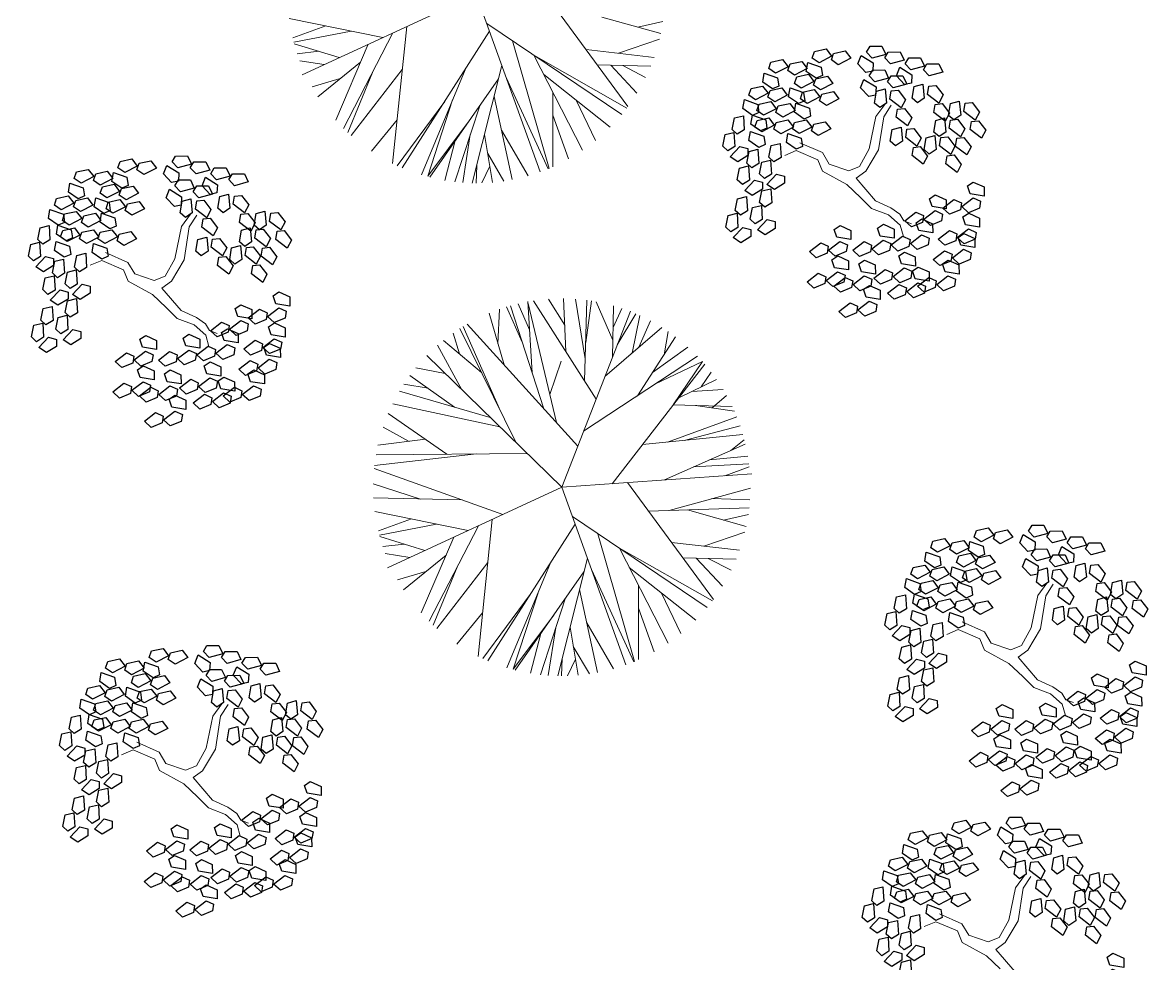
# Model space of a CAD drawing. Header units: millimetres. Extents: x 997 to 4249, y 599 to 1440.
# Drawn here: x 1440.75 to 1463.78, y 891.69 to 910.87 of the extents above; entities that cross this region are included whole.
import ezdxf

# ---------------------------------------------------------------- set-up
doc = ezdxf.new("R2010")
doc.units = ezdxf.units.MM
doc.linetypes.add('Continuo', pattern=[0])
doc.layers.add('cercas existentes', color=18, linetype='Continuous')
doc.layers.add('taludes', color=9, linetype='Continuous')

# ---------------------------------------------------------------- blocks, each defined once
blk = doc.blocks.new('L', base_point=(1.3683, 0.5913))
at = {"linetype": 'Continuo'}
for p, q in [((1.2809, 0.65), (1.3117, 0.675)), ((1.2937, 0.5998), (1.2809, 0.65)), ((1.3117, 0.675), (1.3419, 0.6213)), ((1.2753, 0.5668), (1.3061, 0.5917)), ((1.3225, 0.5909), (1.2937, 0.5998)), ((1.3061, 0.5917), (1.3362, 0.538)), ((1.3419, 0.6213), (1.3225, 0.5909)), ((1.2881, 0.5166), (1.2753, 0.5668)), ((1.337, 0.4891), (1.3557, 0.5478)), ((1.3557, 0.5478), (1.3911, 0.5544)), ((1.3911, 0.5544), (1.4042, 0.5272)), ((1.3169, 0.5076), (1.2881, 0.5166)), ((1.3362, 0.538), (1.3169, 0.5076)), ((1.4042, 0.5272), (1.3763, 0.4836)), ((1.3763, 0.4836), (1.337, 0.4891))]:
    blk.add_line(p, q, dxfattribs=at)
blk = doc.blocks.new('gtfoods1')
at = {"layer": 'taludes', "lineweight": 5, "extrusion": (-0.01642, -0.01246, 0.999788)}
for p, q in [((-473.103, 250.618, 12.098), (-471.352, 248.236, 12.097)), ((-474.446, 250.523, 12.075), (-478, 248.883, 11.996)), ((-474.446, 250.523, 12.075), (-473.141, 246.903, 12.051)), ((-476.356, 249.641, 12.033), (-478.262, 250.031, 12.006)), ((-474.231, 249.926, 12.071), (-471.479, 248.073, 12.093)), ((-471.883, 250.061, 12.111), (-470.683, 249.722, 12.127)), ((-471.15, 249.854, 12.121), (-470.639, 249.968, 12.131)), ((-477.514, 249.878, 12.017), (-478.189, 249.634, 12.002)), ((-477.001, 249.773, 12.024), (-478.167, 249.545, 12.002)), ((-476.149, 249.737, 12.037), (-477.155, 247.791, 11.996)), ((-475.863, 249.869, 12.044), (-476.154, 247.075, 12.004)), ((-474.174, 249.769, 12.07), (-475.955, 246.984, 12.006)), ((-477.243, 249.232, 12.013), (-478.159, 249.516, 12.001)), ((-476.651, 249.505, 12.026), (-477.314, 247.959, 11.996)), ((-473.708, 249.574, 12.075), (-472.96, 246.974, 12.055)), ((-471.547, 249.322, 12.108), (-470.71, 249.606, 12.125)), ((-477.662, 249.362, 12.008), (-478.098, 249.313, 12)), ((-473.272, 249.28, 12.079), (-471.375, 248.205, 12.097)), ((-473.272, 249.28, 12.079), (-472.278, 247.344, 12.071)), ((-472.207, 249.398, 12.098), (-470.82, 249.237, 12.119)), ((-477.548, 249.091, 12.006), (-478.047, 249.169, 11.999)), ((-476.808, 249.14, 12.019), (-477.677, 248.434, 11.996)), ((-475.955, 248.991, 12.031), (-476.998, 247.644, 11.997)), ((-474.676, 248.983, 12.052), (-475.565, 246.842, 12.011)), ((-473.924, 249.074, 12.066), (-474.528, 246.676, 12.026)), ((-471.978, 249.088, 12.098), (-470.888, 249.059, 12.115)), ((-471.702, 249.08, 12.102), (-471.168, 248.508, 12.104)), ((-471.457, 249.074, 12.106), (-470.992, 248.829, 12.111)), ((-477.221, 248.804, 12.008), (-477.798, 248.636, 11.996)), ((-476.566, 248.931, 12.02), (-477.069, 247.709, 11.997)), ((-473.994, 248.797, 12.061), (-475.396, 246.794, 12.013)), ((-473.835, 248.829, 12.064), (-472.98, 246.965, 12.055)), ((-473.07, 248.887, 12.077), (-471.712, 247.815, 12.086)), ((-472.884, 248.524, 12.076), (-472.881, 247.008, 12.057)), ((-475.089, 248.338, 12.037), (-476.058, 247.029, 12.005)), ((-474.93, 248.372, 12.04), (-475.437, 246.814, 12.013)), ((-474.084, 248.439, 12.055), (-473.715, 246.745, 12.04)), ((-472.409, 248.365, 12.082), (-472.016, 247.54, 12.078)), ((-474.376, 248.251, 12.048), (-474.884, 246.7, 12.02)), ((-472.883, 248.061, 12.07), (-472.563, 247.167, 12.064)), ((-476.061, 247.962, 12.017), (-476.586, 247.326, 12)), ((-474.61, 247.917, 12.04), (-475.437, 246.814, 12.013)), ((-474.568, 247.665, 12.037), (-474.722, 246.685, 12.023)), ((-474.278, 247.667, 12.042), (-474.114, 246.69, 12.033)), ((-473.935, 247.757, 12.049), (-473.391, 246.823, 12.046)), ((-474.874, 247.54, 12.031), (-475.087, 246.729, 12.017)), ((-474.213, 247.279, 12.038), (-473.881, 246.717, 12.037)), ((-474.437, 247.036, 12.032), (-474.45, 246.675, 12.027)), ((-474.169, 247.019, 12.036), (-474.33, 246.677, 12.029)), ((-473.508, 243.433, 12.099), (-473.832, 244.15, 12.102)), ((-473.067, 242.075, 12.089), (-473.749, 244.175, 12.104)), ((-473.358, 243.684, 12.104), (-473.591, 244.215, 12.107)), ((-473.303, 242.803, 12.094), (-473.393, 244.257, 12.111)), ((-472.81, 241.792, 12.09), (-473.391, 244.222, 12.11)), ((-471.999, 242.272, 12.109), (-473.282, 244.276, 12.113)), ((-472.642, 243.779, 12.117), (-472.972, 244.31, 12.118)), ((-472.619, 243.239, 12.111), (-472.666, 244.319, 12.124)), ((-472.224, 243.093, 12.116), (-472.423, 244.309, 12.127)), ((-472.238, 242.645, 12.11), (-472.188, 244.285, 12.131)), ((-472.214, 243.422, 12.12), (-472.097, 244.272, 12.132)), ((-471.659, 243.473, 12.13), (-471.998, 244.255, 12.134)), ((-471.666, 243.128, 12.125), (-471.645, 244.171, 12.138)), ((-473.878, 242.968, 12.087), (-474.185, 244.022, 12.095)), ((-474.004, 243.399, 12.09), (-473.974, 244.103, 12.099)), ((-472.701, 240.472, 12.075), (-471.301, 244.063, 12.143)), ((-471.653, 243.732, 12.133), (-471.477, 244.119, 12.141)), ((-471.569, 243.375, 12.13), (-471.193, 244.011, 12.144)), ((-471.267, 243.209, 12.133), (-471.106, 243.973, 12.145)), ((-473.642, 241.39, 12.071), (-474.781, 243.709, 12.081)), ((-473.952, 242.022, 12.074), (-474.717, 243.749, 12.083)), ((-472.374, 241.312, 12.091), (-474.633, 243.8, 12.085)), ((-471.82, 242.731, 12.118), (-470.661, 243.733, 12.149)), ((-471.128, 243.329, 12.136), (-470.895, 243.869, 12.147)), ((-474.341, 242.814, 12.077), (-475.117, 243.467, 12.073)), ((-474.791, 243.193, 12.075), (-474.92, 243.616, 12.078)), ((-471.158, 242.338, 12.124), (-470.379, 243.539, 12.151)), ((-470.616, 243.174, 12.143), (-470.529, 243.647, 12.15)), ((-474.74, 242.462, 12.066), (-475.236, 243.367, 12.069)), ((-470.849, 242.815, 12.135), (-470.128, 243.331, 12.153)), ((-472.701, 240.472, 12.075), (-475.455, 243.16, 12.063)), ((-472.947, 242.367, 12.095), (-472.716, 243.046, 12.107)), ((-472.256, 241.615, 12.097), (-469.933, 243.143, 12.154)), ((-470.789, 242.58, 12.133), (-469.833, 243.035, 12.154)), ((-469.833, 243.035, 12.154), (-470.428, 242.154, 12.133)), ((-474.889, 242.108, 12.059), (-475.799, 242.754, 12.053)), ((-475.079, 242.793, 12.065), (-475.68, 242.908, 12.056)), ((-471.673, 240.545, 12.093), (-469.786, 242.983, 12.154)), ((-469.855, 242.519, 12.147), (-469.653, 242.819, 12.154)), ((-475.431, 242.492, 12.055), (-475.922, 242.577, 12.048)), ((-470.316, 242.299, 12.137), (-469.543, 242.668, 12.154)), ((-474.163, 241.898, 12.069), (-476.013, 242.431, 12.045)), ((-470.046, 242.428, 12.143), (-469.412, 242.467, 12.154)), ((-469.635, 242.09, 12.146), (-469.34, 242.343, 12.154)), ((-473.963, 241.704, 12.07), (-476.151, 242.177, 12.04)), ((-470.428, 242.154, 12.133), (-469.225, 242.12, 12.153)), ((-469.972, 242.141, 12.141), (-469.18, 242.021, 12.152)), ((-475.046, 241.146, 12.045), (-476.243, 241.975, 12.036)), ((-470.542, 241.395, 12.122), (-469.133, 241.91, 12.152)), ((-475.815, 241.409, 12.036), (-476.348, 241.7, 12.03)), ((-470.207, 241.429, 12.128), (-469.065, 241.726, 12.15)), ((-475.484, 241.45, 12.041), (-476.452, 241.33, 12.024)), ((-471.055, 241.344, 12.113), (-469.008, 241.549, 12.149)), ((-469.251, 241.224, 12.141), (-468.978, 241.44, 12.148)), ((-474.439, 241.153, 12.055), (-476.523, 240.918, 12.018)), ((-473.409, 241.163, 12.072), (-476.492, 241.132, 12.021)), ((-470.609, 240.621, 12.111), (-468.957, 241.354, 12.147)), ((-470.012, 240.886, 12.124), (-468.884, 240.948, 12.144)), ((-469.69, 241.029, 12.131), (-468.907, 241.109, 12.145)), ((-473.905, 239.917, 12.048), (-476.529, 240.857, 12.017)), ((-472.701, 240.472, 12.075), (-468.827, 240.747, 12.142)), ((-469.372, 240.709, 12.133), (-468.877, 240.888, 12.143)), ((-475.581, 240.233, 12.025), (-476.548, 240.542, 12.013)), ((-472.701, 240.472, 12.075), (-476.255, 238.832, 11.996)), ((-472.701, 240.472, 12.075), (-471.396, 236.853, 12.051)), ((-471.359, 240.568, 12.098), (-469.607, 238.185, 12.097)), ((-470.51, 240, 12.105), (-468.854, 240.457, 12.138)), ((-474.734, 240.214, 12.038), (-476.542, 240.255, 12.009)), ((-469.637, 240.241, 12.122), (-468.863, 240.213, 12.135)), ((-470.932, 239.987, 12.098), (-468.877, 240.05, 12.133)), ((-470.138, 240.011, 12.111), (-468.938, 239.672, 12.127)), ((-474.611, 239.591, 12.033), (-476.517, 239.981, 12.006)), ((-475.769, 239.828, 12.017), (-476.444, 239.584, 12.002)), ((-474.119, 239.818, 12.044), (-474.409, 237.025, 12.004)), ((-472.486, 239.876, 12.071), (-469.734, 238.023, 12.093)), ((-469.405, 239.804, 12.121), (-468.894, 239.918, 12.131)), ((-475.257, 239.723, 12.024), (-476.422, 239.495, 12.002)), ((-474.404, 239.687, 12.037), (-475.41, 237.741, 11.996)), ((-472.429, 239.718, 12.07), (-474.21, 236.933, 12.006)), ((-469.802, 239.271, 12.108), (-468.965, 239.556, 12.125)), ((-475.498, 239.182, 12.013), (-476.414, 239.466, 12.001)), ((-475.918, 239.312, 12.008), (-476.353, 239.263, 12)), ((-474.907, 239.455, 12.026), (-475.569, 237.909, 11.996)), ((-471.963, 239.524, 12.075), (-471.215, 236.923, 12.055)), ((-470.462, 239.348, 12.098), (-469.075, 239.187, 12.119)), ((-475.803, 239.041, 12.006), (-476.302, 239.119, 11.999)), ((-475.063, 239.09, 12.019), (-475.932, 238.384, 11.996)), ((-471.527, 239.23, 12.079), (-469.63, 238.155, 12.097)), ((-471.527, 239.23, 12.079), (-470.533, 237.294, 12.071)), ((-474.821, 238.88, 12.02), (-475.324, 237.659, 11.997)), ((-474.21, 238.941, 12.031), (-475.253, 237.594, 11.997)), ((-472.932, 238.933, 12.052), (-473.82, 236.792, 12.011)), ((-472.179, 239.024, 12.066), (-472.783, 236.626, 12.026)), ((-470.234, 239.037, 12.098), (-469.143, 239.008, 12.115)), ((-469.957, 239.03, 12.102), (-469.423, 238.458, 12.104)), ((-469.712, 239.023, 12.106), (-469.247, 238.779, 12.111)), ((-475.476, 238.754, 12.008), (-476.054, 238.585, 11.996)), ((-472.249, 238.747, 12.061), (-473.651, 236.744, 12.013)), ((-472.091, 238.779, 12.064), (-471.235, 236.915, 12.055)), ((-471.325, 238.836, 12.077), (-469.967, 237.765, 12.086)), ((-472.339, 238.388, 12.055), (-471.97, 236.695, 12.04)), ((-471.139, 238.474, 12.076), (-471.136, 236.958, 12.057)), ((-473.344, 238.288, 12.037), (-474.313, 236.979, 12.005)), ((-473.185, 238.322, 12.04), (-473.693, 236.763, 12.013)), ((-472.631, 238.201, 12.048), (-473.139, 236.65, 12.02)), ((-470.664, 238.315, 12.082), (-470.271, 237.489, 12.078)), ((-471.138, 238.01, 12.07), (-470.818, 237.117, 12.064)), ((-474.317, 237.912, 12.017), (-474.842, 237.276, 12)), ((-472.865, 237.866, 12.04), (-473.693, 236.763, 12.013)), ((-472.191, 237.706, 12.049), (-471.646, 236.772, 12.046)), ((-473.129, 237.489, 12.031), (-473.342, 236.679, 12.017)), ((-472.823, 237.615, 12.037), (-472.977, 236.635, 12.023)), ((-472.533, 237.617, 12.042), (-472.369, 236.639, 12.033)), ((-472.468, 237.228, 12.038), (-472.136, 236.667, 12.037)), ((-472.692, 236.986, 12.032), (-472.705, 236.625, 12.027)), ((-472.424, 236.969, 12.036), (-472.586, 236.627, 12.029))]:
    blk.add_line(p, q, dxfattribs=at)
at = {"layer": 'taludes', "linetype": 'Continuo', "lineweight": 5, "extrusion": (-0.012368, -0.016489, 0.999788)}
for p, q in [((-466.292, 248.03, 12.097), (-466.111, 248.28, 12.103)), ((-466.133, 248.025, 12.099), (-465.981, 248.263, 12.104)), ((-466.429, 247.373, 12.084), (-466.292, 248.03, 12.097)), ((-466.241, 247.353, 12.086), (-466.133, 248.025, 12.099)), ((-467.385, 247.295, 12.071), (-467.842, 247.498, 12.069)), ((-466.628, 247.015, 12.076), (-466.429, 247.373, 12.084)), ((-467.919, 247.339, 12.065), (-468.154, 247.238, 12.061)), ((-467.477, 247.15, 12.068), (-467.919, 247.339, 12.065)), ((-467.383, 246.917, 12.065), (-467.477, 247.15, 12.068)), ((-467.248, 247.061, 12.069), (-467.385, 247.295, 12.071)), ((-466.501, 246.916, 12.076), (-466.241, 247.353, 12.086)), ((-466.885, 246.645, 12.067), (-467.383, 246.917, 12.065)), ((-466.847, 246.927, 12.072), (-467.248, 247.061, 12.069)), ((-466.847, 246.927, 12.072), (-466.628, 247.015, 12.076)), ((-466.693, 246.774, 12.071), (-466.501, 246.916, 12.076)), ((-466.693, 246.774, 12.071), (-466.302, 246.316, 12.068)), ((-466.885, 246.645, 12.067), (-466.604, 246.38, 12.066)), ((-466.604, 246.38, 12.066), (-466.38, 246.157, 12.065)), ((-466.302, 246.316, 12.068), (-465.989, 246.171, 12.07)), ((-480.459, 245.79, 12.097), (-480.278, 246.04, 12.103)), ((-480.301, 245.785, 12.099), (-480.148, 246.023, 12.104)), ((-466.38, 246.157, 12.065), (-466.037, 246.024, 12.067)), ((-466.037, 246.024, 12.067), (-465.798, 245.814, 12.066)), ((-465.989, 246.171, 12.07), (-465.805, 246.044, 12.07)), ((-465.805, 246.044, 12.07), (-465.722, 245.906, 12.069)), ((-480.596, 245.133, 12.084), (-480.459, 245.79, 12.097)), ((-480.408, 245.113, 12.086), (-480.301, 245.785, 12.099)), ((-465.798, 245.814, 12.066), (-465.733, 245.583, 12.063)), ((-465.722, 245.906, 12.069), (-465.565, 245.847, 12.07)), ((-482.086, 245.098, 12.065), (-482.321, 244.998, 12.061)), ((-481.644, 244.909, 12.068), (-482.086, 245.098, 12.065)), ((-481.553, 245.055, 12.071), (-482.009, 245.258, 12.069)), ((-480.795, 244.774, 12.076), (-480.596, 245.133, 12.084)), ((-480.668, 244.676, 12.076), (-480.408, 245.113, 12.086)), ((-481.55, 244.677, 12.065), (-481.644, 244.909, 12.068)), ((-481.416, 244.821, 12.069), (-481.553, 245.055, 12.071)), ((-481.053, 244.405, 12.067), (-481.55, 244.677, 12.065)), ((-481.015, 244.687, 12.072), (-481.416, 244.821, 12.069)), ((-481.015, 244.687, 12.072), (-480.795, 244.774, 12.076)), ((-480.86, 244.534, 12.071), (-480.668, 244.676, 12.076)), ((-481.053, 244.405, 12.067), (-480.771, 244.139, 12.066)), ((-480.86, 244.534, 12.071), (-480.47, 244.076, 12.068)), ((-480.771, 244.139, 12.066), (-480.547, 243.916, 12.065)), ((-480.547, 243.916, 12.065), (-480.204, 243.784, 12.067)), ((-480.47, 244.076, 12.068), (-480.156, 243.931, 12.07)), ((-480.156, 243.931, 12.07), (-479.972, 243.804, 12.07)), ((-480.204, 243.784, 12.067), (-479.965, 243.574, 12.066)), ((-479.972, 243.804, 12.07), (-479.89, 243.666, 12.069)), ((-479.965, 243.574, 12.066), (-479.9, 243.343, 12.063)), ((-479.89, 243.666, 12.069), (-479.733, 243.607, 12.07)), ((-462.986, 238.263, 12.097), (-462.805, 238.514, 12.103)), ((-462.828, 238.258, 12.099), (-462.675, 238.496, 12.104)), ((-463.123, 237.606, 12.084), (-462.986, 238.263, 12.097)), ((-462.935, 237.587, 12.086), (-462.828, 238.258, 12.099)), ((-464.08, 237.528, 12.071), (-464.536, 237.732, 12.069)), ((-464.613, 237.572, 12.065), (-464.848, 237.472, 12.061)), ((-464.171, 237.383, 12.068), (-464.613, 237.572, 12.065)), ((-463.943, 237.294, 12.069), (-464.08, 237.528, 12.071)), ((-463.322, 237.248, 12.076), (-463.123, 237.606, 12.084)), ((-463.195, 237.149, 12.076), (-462.935, 237.587, 12.086)), ((-464.077, 237.15, 12.065), (-464.171, 237.383, 12.068)), ((-463.542, 237.16, 12.072), (-463.943, 237.294, 12.069)), ((-463.542, 237.16, 12.072), (-463.322, 237.248, 12.076)), ((-463.58, 236.878, 12.067), (-464.077, 237.15, 12.065)), ((-463.387, 237.007, 12.071), (-463.195, 237.149, 12.076)), ((-463.387, 237.007, 12.071), (-462.997, 236.549, 12.068)), ((-463.58, 236.878, 12.067), (-463.298, 236.613, 12.066)), ((-463.298, 236.613, 12.066), (-463.074, 236.39, 12.065)), ((-462.997, 236.549, 12.068), (-462.683, 236.404, 12.07)), ((-463.074, 236.39, 12.065), (-462.731, 236.258, 12.067)), ((-462.683, 236.404, 12.07), (-462.499, 236.277, 12.07)), ((-462.731, 236.258, 12.067), (-462.492, 236.047, 12.066)), ((-462.499, 236.277, 12.07), (-462.417, 236.14, 12.069)), ((-462.417, 236.14, 12.069), (-462.26, 236.081, 12.07)), ((-479.821, 235.808, 12.097), (-479.639, 236.058, 12.103)), ((-479.662, 235.803, 12.099), (-479.51, 236.041, 12.104)), ((-462.492, 236.047, 12.066), (-462.427, 235.816, 12.063)), ((-479.957, 235.151, 12.084), (-479.821, 235.808, 12.097)), ((-479.77, 235.131, 12.086), (-479.662, 235.803, 12.099)), ((-480.914, 235.073, 12.071), (-481.371, 235.276, 12.069)), ((-481.448, 235.117, 12.065), (-481.683, 235.016, 12.061)), ((-481.006, 234.928, 12.068), (-481.448, 235.117, 12.065)), ((-480.912, 234.695, 12.065), (-481.006, 234.928, 12.068)), ((-480.777, 234.839, 12.069), (-480.914, 235.073, 12.071)), ((-480.156, 234.793, 12.076), (-479.957, 235.151, 12.084)), ((-480.029, 234.694, 12.076), (-479.77, 235.131, 12.086)), ((-480.414, 234.423, 12.067), (-480.912, 234.695, 12.065)), ((-480.376, 234.705, 12.072), (-480.777, 234.839, 12.069)), ((-480.376, 234.705, 12.072), (-480.156, 234.793, 12.076)), ((-480.222, 234.552, 12.071), (-480.029, 234.694, 12.076)), ((-480.222, 234.552, 12.071), (-479.831, 234.094, 12.068)), ((-480.414, 234.423, 12.067), (-480.133, 234.158, 12.066)), ((-480.133, 234.158, 12.066), (-479.909, 233.935, 12.065)), ((-479.831, 234.094, 12.068), (-479.518, 233.949, 12.07)), ((-479.909, 233.935, 12.065), (-479.566, 233.802, 12.067)), ((-479.566, 233.802, 12.067), (-479.327, 233.592, 12.066)), ((-479.518, 233.949, 12.07), (-479.334, 233.822, 12.07)), ((-479.334, 233.822, 12.07), (-479.251, 233.684, 12.069)), ((-479.327, 233.592, 12.066), (-479.261, 233.361, 12.063)), ((-479.251, 233.684, 12.069), (-479.094, 233.625, 12.07)), ((-463.444, 232.306, 12.097), (-463.263, 232.556, 12.103)), ((-463.285, 232.301, 12.099), (-463.133, 232.539, 12.104)), ((-463.58, 231.649, 12.084), (-463.444, 232.306, 12.097)), ((-463.393, 231.629, 12.086), (-463.285, 232.301, 12.099)), ((-464.537, 231.571, 12.071), (-464.994, 231.774, 12.069)), ((-465.071, 231.615, 12.065), (-465.306, 231.514, 12.061)), ((-464.629, 231.426, 12.068), (-465.071, 231.615, 12.065)), ((-464.4, 231.337, 12.069), (-464.537, 231.571, 12.071)), ((-463.78, 231.291, 12.076), (-463.58, 231.649, 12.084)), ((-463.653, 231.192, 12.076), (-463.393, 231.629, 12.086)), ((-464.535, 231.193, 12.065), (-464.629, 231.426, 12.068)), ((-463.999, 231.203, 12.072), (-464.4, 231.337, 12.069)), ((-463.999, 231.203, 12.072), (-463.78, 231.291, 12.076)), ((-464.037, 230.921, 12.067), (-464.535, 231.193, 12.065)), ((-463.845, 231.05, 12.071), (-463.653, 231.192, 12.076)), ((-463.845, 231.05, 12.071), (-463.454, 230.592, 12.068)), ((-464.037, 230.921, 12.067), (-463.756, 230.655, 12.066))]:
    blk.add_line(p, q, dxfattribs=at)
for p, xscale, yscale, zscale, rotation in [((-522.337, -80.243, 13.772), 4.693247904986873, 4.693247904986873, 4.693247904986873, 292.8731664010561), ((-523.725, -81.612, 13.772), 4.693247905292083, 4.693247905292083, 4.693247905292083, 305.0710582407918), ((-523.143, -80.907, 13.772), 4.693247905292083, 4.693247905292083, 4.693247905292083, 305.0710582407918), ((-521.562, -79.962, 13.772), 4.693247904986873, 4.693247904986873, 4.693247904986873, 292.8731664010561), ((-521.999, -80.599, 13.772), 4.693247904986873, 4.693247904986873, 4.693247904986873, 292.8731664010561), ((-523.124, -81.537, 13.772), 4.693247905292083, 4.693247905292083, 4.693247905292083, 305.0710582407918), ((-521.135, -80.371, 13.772), 4.693247905158423, 4.693247905158423, 4.693247905158423, 240.0875733262941), ((-523.726, -82.289, 13.772), 4.693247905292083, 4.693247905292083, 4.693247905292083, 305.0710582407918), ((-522.839, -81.716, 13.772), 4.693247905292083, 4.693247905292083, 4.693247905292083, 305.0710582407918), ((-521.692, -80.91, 13.772), 4.693247905158423, 4.693247905158423, 4.693247905158423, 240.0875733262941), ((-523.406, -82.443, 13.772), 4.693247905292083, 4.693247905292083, 4.693247905292083, 305.0710582407918), ((-520.333, -80.204, 13.772), 4.693247905158423, 4.693247905158423, 4.693247905158423, 240.0875733262941), ((-523.685, -83.052, 13.772), 4.693247905007419, 4.693247905007419, 4.693247905007419, 11.23182489907098), ((-520.368, -80.657, 13.772), 4.693247905158423, 4.693247905158423, 4.693247905158423, 240.0875733262941), ((-523.236, -82.736, 13.772), 4.693247905292083, 4.693247905292083, 4.693247905292083, 305.0710582407918), ((-522.601, -82.307, 13.772), 4.693247905292083, 4.693247905292083, 4.693247905292083, 305.0710582407918), ((-520.966, -81.341, 13.772), 4.693247905158423, 4.693247905158423, 4.693247905158423, 240.0875733262941), ((-520.313, -81.063, 13.772), 4.693247905158423, 4.693247905158423, 4.693247905158423, 240.0875733262941), ((-523.037, -83.421, 13.772), 4.693247905007419, 4.693247905007419, 4.693247905007419, 11.23182489907098), ((-522.748, -83.053, 13.772), 4.693247905007419, 4.693247905007419, 4.693247905007419, 11.23182489907098), ((-533.132, -91.198, 13.984), 4.693247905292083, 4.693247905292083, 4.693247905292083, 305.0710582407918), ((-532.326, -90.534, 13.984), 4.693247904986873, 4.693247904986873, 4.693247904986873, 292.8731664010561), ((-533.714, -91.903, 13.984), 4.693247905292083, 4.693247905292083, 4.693247905292083, 305.0710582407918), ((-531.551, -90.254, 13.984), 4.693247904986873, 4.693247904986873, 4.693247904986873, 292.8731664010561), ((-533.113, -91.828, 13.984), 4.693247905292083, 4.693247905292083, 4.693247905292083, 305.0710582407918), ((-531.988, -90.89, 13.984), 4.693247904986873, 4.693247904986873, 4.693247904986873, 292.8731664010561), ((-519.551, -81.319, 13.772), 4.693247904105663, 4.693247904105663, 4.693247904105663, 135.1959007807611), ((-531.681, -91.201, 13.984), 4.693247905158423, 4.693247905158423, 4.693247905158423, 240.0875733262941), ((-531.124, -90.662, 13.984), 4.693247905158423, 4.693247905158423, 4.693247905158423, 240.0875733262941), ((-522.645, -84.333, 13.772), 4.693247905007419, 4.693247905007419, 4.693247905007419, 11.23182489907098), ((-522.344, -83.907, 13.772), 4.693247905007419, 4.693247905007419, 4.693247905007419, 11.23182489907098), ((-520.015, -81.991, 13.772), 4.693247904105663, 4.693247904105663, 4.693247904105663, 135.1959007807611), ((-533.715, -92.58, 13.984), 4.693247905292083, 4.693247905292083, 4.693247905292083, 305.0710582407918), ((-532.828, -92.007, 13.984), 4.693247905292083, 4.693247905292083, 4.693247905292083, 305.0710582407918), ((-530.322, -90.495, 13.984), 4.693247905158423, 4.693247905158423, 4.693247905158423, 240.0875733262941), ((-533.395, -92.735, 13.984), 4.693247905292083, 4.693247905292083, 4.693247905292083, 305.0710582407918), ((-519.941, -82.549, 13.772), 4.693247904105663, 4.693247904105663, 4.693247904105663, 135.1959007807611), ((-519.245, -81.88, 13.772), 4.693247904105663, 4.693247904105663, 4.693247904105663, 135.1959007807611), ((-533.674, -93.343, 13.984), 4.693247905007419, 4.693247905007419, 4.693247905007419, 11.23182489907098), ((-533.225, -93.027, 13.984), 4.693247905292083, 4.693247905292083, 4.693247905292083, 305.0710582407918), ((-530.357, -90.948, 13.984), 4.693247905158423, 4.693247905158423, 4.693247905158423, 240.0875733262941), ((-521.193, -83.659, 13.772), 4.693247904105663, 4.693247904105663, 4.693247904105663, 135.1959007807611), ((-520.502, -83.108, 13.772), 4.693247904105663, 4.693247904105663, 4.693247904105663, 135.1959007807611), ((-532.59, -92.598, 13.984), 4.693247905292083, 4.693247905292083, 4.693247905292083, 305.0710582407918), ((-530.955, -91.632, 13.984), 4.693247905158423, 4.693247905158423, 4.693247905158423, 240.0875733262941), ((-530.302, -91.354, 13.984), 4.693247905158423, 4.693247905158423, 4.693247905158423, 240.0875733262941), ((-519.076, -82.272, 13.772), 4.693247904105663, 4.693247904105663, 4.693247904105663, 135.1959007807611), ((-532.737, -93.345, 13.984), 4.693247905007419, 4.693247905007419, 4.693247905007419, 11.23182489907098), ((-519.818, -83.303, 13.772), 4.693247904105663, 4.693247904105663, 4.693247904105663, 135.1959007807611), ((-533.026, -93.712, 13.984), 4.693247905007419, 4.693247905007419, 4.693247905007419, 11.23182489907098), ((-520.86, -84.184, 13.772), 4.693247904105663, 4.693247904105663, 4.693247904105663, 135.1959007807611), ((-520.372, -83.923, 13.772), 4.693247904105663, 4.693247904105663, 4.693247904105663, 135.1959007807611), ((-519.007, -82.899, 13.772), 4.693247904105663, 4.693247904105663, 4.693247904105663, 135.1959007807611), ((-519.41, -83.38, 13.772), 4.693247904105663, 4.693247904105663, 4.693247904105663, 135.1959007807611), ((-519.982, -84.276, 13.772), 4.693247904105663, 4.693247904105663, 4.693247904105663, 135.1959007807611), ((-532.333, -94.198, 13.984), 4.693247905007419, 4.693247905007419, 4.693247905007419, 11.23182489907098), ((-529.54, -91.61, 13.984), 4.693247904105663, 4.693247904105663, 4.693247904105663, 135.1959007807611), ((-532.634, -94.624, 13.984), 4.693247905007419, 4.693247905007419, 4.693247905007419, 11.23182489907098), ((-530.004, -92.282, 13.984), 4.693247904105663, 4.693247904105663, 4.693247904105663, 135.1959007807611), ((-529.93, -92.84, 13.984), 4.693247904105663, 4.693247904105663, 4.693247904105663, 135.1959007807611), ((-529.234, -92.171, 13.984), 4.693247904105663, 4.693247904105663, 4.693247904105663, 135.1959007807611), ((-531.182, -93.95, 13.984), 4.693247904105663, 4.693247904105663, 4.693247904105663, 135.1959007807611), ((-530.491, -93.399, 13.984), 4.693247904105663, 4.693247904105663, 4.693247904105663, 135.1959007807611), ((-529.065, -92.563, 13.984), 4.693247904105663, 4.693247904105663, 4.693247904105663, 135.1959007807611), ((-530.849, -94.475, 13.984), 4.693247904105663, 4.693247904105663, 4.693247904105663, 135.1959007807611), ((-529.807, -93.595, 13.984), 4.693247904105663, 4.693247904105663, 4.693247904105663, 135.1959007807611), ((-530.361, -94.214, 13.984), 4.693247904105663, 4.693247904105663, 4.693247904105663, 135.1959007807611), ((-529.399, -93.672, 13.984), 4.693247904105663, 4.693247904105663, 4.693247904105663, 135.1959007807611), ((-528.996, -93.19, 13.984), 4.693247904105663, 4.693247904105663, 4.693247904105663, 135.1959007807611), ((-529.971, -94.568, 13.984), 4.693247904105663, 4.693247904105663, 4.693247904105663, 135.1959007807611), ((-513.832, -86.071, 13.892), 4.693247904986873, 4.693247904986873, 4.693247904986873, 292.8731664010561), ((-514.638, -86.735, 13.892), 4.693247905292083, 4.693247905292083, 4.693247905292083, 305.0710582407918), ((-513.057, -85.791, 13.892), 4.693247904986873, 4.693247904986873, 4.693247904986873, 292.8731664010561), ((-515.22, -87.441, 13.892), 4.693247905292083, 4.693247905292083, 4.693247905292083, 305.0710582407918), ((-513.494, -86.427, 13.892), 4.693247904986873, 4.693247904986873, 4.693247904986873, 292.8731664010561), ((-514.619, -87.365, 13.892), 4.693247905292083, 4.693247905292083, 4.693247905292083, 305.0710582407918), ((-512.63, -86.199, 13.892), 4.693247905158423, 4.693247905158423, 4.693247905158423, 240.0875733262941), ((-515.221, -88.117, 13.892), 4.693247905292083, 4.693247905292083, 4.693247905292083, 305.0710582407918), ((-513.187, -86.739, 13.892), 4.693247905158423, 4.693247905158423, 4.693247905158423, 240.0875733262941), ((-514.334, -87.544, 13.892), 4.693247905292083, 4.693247905292083, 4.693247905292083, 305.0710582407918), ((-511.828, -86.032, 13.892), 4.693247905158423, 4.693247905158423, 4.693247905158423, 240.0875733262941), ((-514.901, -88.272, 13.892), 4.693247905292083, 4.693247905292083, 4.693247905292083, 305.0710582407918), ((-511.863, -86.485, 13.892), 4.693247905158423, 4.693247905158423, 4.693247905158423, 240.0875733262941), ((-515.18, -88.88, 13.892), 4.693247905007419, 4.693247905007419, 4.693247905007419, 11.23182489907098), ((-514.731, -88.564, 13.892), 4.693247905292083, 4.693247905292083, 4.693247905292083, 305.0710582407918), ((-514.096, -88.135, 13.892), 4.693247905292083, 4.693247905292083, 4.693247905292083, 305.0710582407918), ((-512.461, -87.169, 13.892), 4.693247905158423, 4.693247905158423, 4.693247905158423, 240.0875733262941), ((-511.808, -86.891, 13.892), 4.693247905158423, 4.693247905158423, 4.693247905158423, 240.0875733262941), ((-514.243, -88.882, 13.892), 4.693247905007419, 4.693247905007419, 4.693247905007419, 11.23182489907098), ((-514.532, -89.249, 13.892), 4.693247905007419, 4.693247905007419, 4.693247905007419, 11.23182489907098), ((-525.826, -98.134, 14.141), 4.693247904986873, 4.693247904986873, 4.693247904986873, 292.8731664010561), ((-526.631, -98.798, 14.141), 4.693247905292083, 4.693247905292083, 4.693247905292083, 305.0710582407918), ((-525.051, -97.854, 14.141), 4.693247904986873, 4.693247904986873, 4.693247904986873, 292.8731664010561), ((-527.213, -99.504, 14.141), 4.693247905292083, 4.693247905292083, 4.693247905292083, 305.0710582407918), ((-525.488, -98.49, 14.141), 4.693247904986873, 4.693247904986873, 4.693247904986873, 292.8731664010561), ((-513.839, -89.735, 13.892), 4.693247905007419, 4.693247905007419, 4.693247905007419, 11.23182489907098), ((-511.046, -87.147, 13.892), 4.693247904105663, 4.693247904105663, 4.693247904105663, 135.1959007807611), ((-526.613, -99.428, 14.141), 4.693247905292083, 4.693247905292083, 4.693247905292083, 305.0710582407918), ((-524.623, -98.262, 14.141), 4.693247905158423, 4.693247905158423, 4.693247905158423, 240.0875733262941), ((-514.14, -90.161, 13.892), 4.693247905007419, 4.693247905007419, 4.693247905007419, 11.23182489907098), ((-511.51, -87.819, 13.892), 4.693247904105663, 4.693247904105663, 4.693247904105663, 135.1959007807611), ((-527.215, -100.18, 14.141), 4.693247905292083, 4.693247905292083, 4.693247905292083, 305.0710582407918), ((-526.328, -99.607, 14.141), 4.693247905292083, 4.693247905292083, 4.693247905292083, 305.0710582407918), ((-525.18, -98.802, 14.141), 4.693247905158423, 4.693247905158423, 4.693247905158423, 240.0875733262941), ((-510.74, -87.708, 13.892), 4.693247904105663, 4.693247904105663, 4.693247904105663, 135.1959007807611), ((-526.895, -100.335, 14.141), 4.693247905292083, 4.693247905292083, 4.693247905292083, 305.0710582407918), ((-523.822, -98.095, 14.141), 4.693247905158423, 4.693247905158423, 4.693247905158423, 240.0875733262941), ((-512.688, -89.487, 13.892), 4.693247904105663, 4.693247904105663, 4.693247904105663, 135.1959007807611), ((-511.997, -88.936, 13.892), 4.693247904105663, 4.693247904105663, 4.693247904105663, 135.1959007807611), ((-511.436, -88.377, 13.892), 4.693247904105663, 4.693247904105663, 4.693247904105663, 135.1959007807611), ((-527.174, -100.943, 14.141), 4.693247905007419, 4.693247905007419, 4.693247905007419, 11.23182489907098), ((-523.857, -98.549, 14.141), 4.693247905158423, 4.693247905158423, 4.693247905158423, 240.0875733262941), ((-510.571, -88.1, 13.892), 4.693247904105663, 4.693247904105663, 4.693247904105663, 135.1959007807611), ((-526.724, -100.627, 14.141), 4.693247905292083, 4.693247905292083, 4.693247905292083, 305.0710582407918), ((-526.09, -100.198, 14.141), 4.693247905292083, 4.693247905292083, 4.693247905292083, 305.0710582407918), ((-524.455, -99.232, 14.141), 4.693247905158423, 4.693247905158423, 4.693247905158423, 240.0875733262941), ((-523.801, -98.954, 14.141), 4.693247905158423, 4.693247905158423, 4.693247905158423, 240.0875733262941), ((-512.355, -90.012, 13.892), 4.693247904105663, 4.693247904105663, 4.693247904105663, 135.1959007807611), ((-511.313, -89.132, 13.892), 4.693247904105663, 4.693247904105663, 4.693247904105663, 135.1959007807611), ((-526.526, -101.313, 14.141), 4.693247905007419, 4.693247905007419, 4.693247905007419, 11.23182489907098), ((-526.237, -100.945, 14.141), 4.693247905007419, 4.693247905007419, 4.693247905007419, 11.23182489907098), ((-511.867, -89.751, 13.892), 4.693247904105663, 4.693247904105663, 4.693247904105663, 135.1959007807611), ((-510.905, -89.209, 13.892), 4.693247904105663, 4.693247904105663, 4.693247904105663, 135.1959007807611), ((-510.502, -88.727, 13.892), 4.693247904105663, 4.693247904105663, 4.693247904105663, 135.1959007807611), ((-511.477, -90.105, 13.892), 4.693247904105663, 4.693247904105663, 4.693247904105663, 135.1959007807611), ((-523.039, -99.21, 14.141), 4.693247904105663, 4.693247904105663, 4.693247904105663, 135.1959007807611), ((-526.134, -102.224, 14.141), 4.693247905007419, 4.693247905007419, 4.693247905007419, 11.23182489907098), ((-525.832, -101.798, 14.141), 4.693247905007419, 4.693247905007419, 4.693247905007419, 11.23182489907098), ((-523.503, -99.883, 14.141), 4.693247904105663, 4.693247904105663, 4.693247904105663, 135.1959007807611), ((-522.734, -99.771, 14.141), 4.693247904105663, 4.693247904105663, 4.693247904105663, 135.1959007807611), ((-510.624, -91.11, 13.996), 4.693247904986873, 4.693247904986873, 4.693247904986873, 292.8731664010561), ((-524.682, -101.55, 14.141), 4.693247904105663, 4.693247904105663, 4.693247904105663, 135.1959007807611), ((-523.991, -101, 14.141), 4.693247904105663, 4.693247904105663, 4.693247904105663, 135.1959007807611), ((-523.43, -100.441, 14.141), 4.693247904105663, 4.693247904105663, 4.693247904105663, 135.1959007807611), ((-511.429, -91.774, 13.996), 4.693247905292083, 4.693247905292083, 4.693247905292083, 305.0710582407918), ((-509.849, -90.83, 13.996), 4.693247904986873, 4.693247904986873, 4.693247904986873, 292.8731664010561), ((-522.565, -100.163, 14.141), 4.693247904105663, 4.693247904105663, 4.693247904105663, 135.1959007807611), ((-512.011, -92.48, 13.996), 4.693247905292083, 4.693247905292083, 4.693247905292083, 305.0710582407918), ((-510.285, -91.466, 13.996), 4.693247904986873, 4.693247904986873, 4.693247904986873, 292.8731664010561), ((-523.306, -101.195, 14.141), 4.693247904105663, 4.693247904105663, 4.693247904105663, 135.1959007807611), ((-511.41, -92.404, 13.996), 4.693247905292083, 4.693247905292083, 4.693247905292083, 305.0710582407918), ((-509.421, -91.238, 13.996), 4.693247905158423, 4.693247905158423, 4.693247905158423, 240.0875733262941), ((-524.349, -102.075, 14.141), 4.693247904105663, 4.693247904105663, 4.693247904105663, 135.1959007807611), ((-523.86, -101.814, 14.141), 4.693247904105663, 4.693247904105663, 4.693247904105663, 135.1959007807611), ((-522.495, -100.79, 14.141), 4.693247904105663, 4.693247904105663, 4.693247904105663, 135.1959007807611), ((-512.013, -93.156, 13.996), 4.693247905292083, 4.693247905292083, 4.693247905292083, 305.0710582407918), ((-511.126, -92.583, 13.996), 4.693247905292083, 4.693247905292083, 4.693247905292083, 305.0710582407918), ((-509.978, -91.778, 13.996), 4.693247905158423, 4.693247905158423, 4.693247905158423, 240.0875733262941), ((-522.899, -101.272, 14.141), 4.693247904105663, 4.693247904105663, 4.693247904105663, 135.1959007807611), ((-511.692, -93.311, 13.996), 4.693247905292083, 4.693247905292083, 4.693247905292083, 305.0710582407918), ((-508.619, -91.071, 13.996), 4.693247905158423, 4.693247905158423, 4.693247905158423, 240.0875733262941), ((-523.471, -102.168, 14.141), 4.693247904105663, 4.693247904105663, 4.693247904105663, 135.1959007807611), ((-511.972, -93.919, 13.996), 4.693247905007419, 4.693247905007419, 4.693247905007419, 11.23182489907098), ((-508.655, -91.525, 13.996), 4.693247905158423, 4.693247905158423, 4.693247905158423, 240.0875733262941), ((-511.522, -93.604, 13.996), 4.693247905292083, 4.693247905292083, 4.693247905292083, 305.0710582407918), ((-510.887, -93.174, 13.996), 4.693247905292083, 4.693247905292083, 4.693247905292083, 305.0710582407918), ((-509.252, -92.208, 13.996), 4.693247905158423, 4.693247905158423, 4.693247905158423, 240.0875733262941), ((-508.599, -91.931, 13.996), 4.693247905158423, 4.693247905158423, 4.693247905158423, 240.0875733262941), ((-511.324, -94.289, 13.996), 4.693247905007419, 4.693247905007419, 4.693247905007419, 11.23182489907098), ((-511.035, -93.921, 13.996), 4.693247905007419, 4.693247905007419, 4.693247905007419, 11.23182489907098), ((-510.63, -94.774, 13.996), 4.693247905007419, 4.693247905007419, 4.693247905007419, 11.23182489907098), ((-507.837, -92.187, 13.996), 4.693247904105663, 4.693247904105663, 4.693247904105663, 135.1959007807611)]:
    blk.add_blockref('L', p, dxfattribs=dict(at, xscale=xscale, yscale=yscale, zscale=zscale, rotation=rotation))

msp = doc.modelspace()

# ---------------------------------------------------------------- block references
at = {"layer": 'cercas existentes', "color": 1}
msp.add_blockref('gtfoods1', (1924.454, 660.921), dxfattribs=at)

doc.saveas('drawing.dxf')
